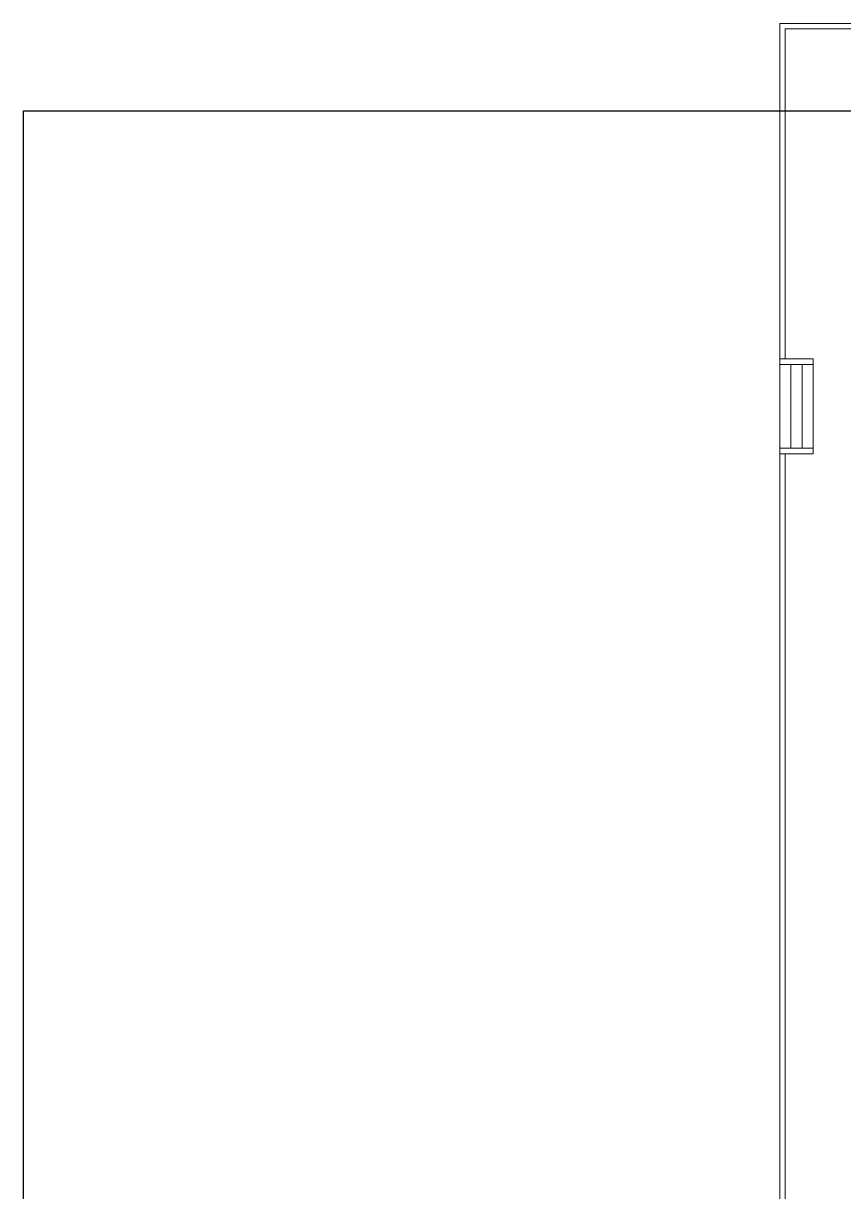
# Model space of a CAD drawing. Extents: x -15 to 31698, y 0 to 29135.
# Drawn here: x -14.97 to 7.04, y 348.53 to 379.87 of the extents above; entities that cross this region are included whole.
import ezdxf

# ---------------------------------------------------------------- set-up
doc = ezdxf.new("R2010")
doc.units = 0
doc.header["$LTSCALE"] = 0.15
doc.layers.add('0 ARCH', color=252, linetype='Continuous')
doc.layers.add('bound', color=252, linetype='Continuous')
doc.layers.add('anal', color=252, linetype='Continuous', lineweight=20)

# ---------------------------------------------------------------- blocks, each defined once
blk = doc.blocks.new('ARCH')
at = {"layer": 'anal'}
for p, q in [((5.325, 377.4), (5.325, 379.875)), ((5.325, 379.875), (43.725, 379.875)), ((5.475, 377.4), (5.475, 379.725)), ((5.475, 379.725), (43.875, 379.725)), ((5.325, 326.925), (5.325, 377.4)), ((5.475, 370.875), (5.475, 377.4)), ((5.325, 370.875), (6.225, 370.875)), ((6.225, 370.875), (6.225, 368.325)), ((5.325, 370.725), (6.225, 370.725)), ((5.325, 370.725), (5.625, 370.725)), ((5.325, 370.725), (5.325, 368.475)), ((5.625, 370.725), (5.625, 368.475)), ((5.925, 370.725), (5.925, 368.475)), ((6.225, 368.475), (5.325, 368.475)), ((6.225, 368.325), (5.325, 368.325)), ((5.475, 327.075), (5.475, 368.325))]:
    blk.add_line(p, q, dxfattribs=at)

msp = doc.modelspace()

# ---------------------------------------------------------------- linework, layer by layer
at = {"layer": 'bound', "color": 2}
msp.add_lwpolyline([(91.928, 377.785), (94.452, 377.785), (94.452, 313.159), (-14.968, 313.159), (-14.968, 377.527), (94.665, 377.527)], dxfattribs=at)

# ---------------------------------------------------------------- block references
at = {"layer": '0 ARCH', "color": 2}
msp.add_blockref('ARCH', (0, 0), dxfattribs=at)

doc.saveas('drawing.dxf')
